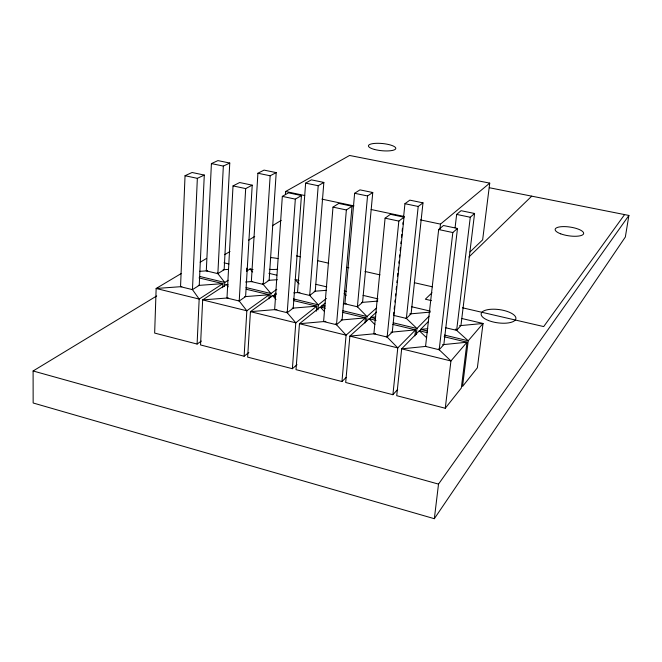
<?xml version="1.0" encoding="UTF-8"?>
<svg xmlns="http://www.w3.org/2000/svg" width="662" height="662" viewBox="0 0 662 662"><rect width="100%" height="100%" fill="white"/><g stroke="black" fill="none" stroke-linecap="round" stroke-linejoin="round"><path stroke-width="0.99" d="M185.037 175.728L180.544 286.712L192.468 289.617L199.237 285.355L204.285 175.066L192.071 172.492L185.037 175.728L197.35 178.343L204.285 175.066M192.468 289.617L197.35 178.343M181.09 273.605L156.149 288.475L154.651 333.077L197.102 344.058L199.171 299.058L192.17 289.203M211.41 163.597L206.296 270.882L217.864 273.638L224.153 269.682L229.764 163.042L217.922 160.601L211.41 163.597L223.342 166.071L229.764 163.042M217.864 273.638L223.342 166.071M222.705 287.705L222.92 283.642L199.014 277.908M224.534 286.505L224.749 282.459L217.318 272.934M233.024 185.906L226.983 298.024L239.222 301.011L245.61 296.584L252.214 185.17L239.661 182.53L233.024 185.906L245.676 188.596L252.214 185.17M239.222 301.011L245.676 188.596M246.603 271.246L246.785 268.151M228.307 284.933L226.305 284.453L202.663 299.911L200.545 344.952L244.121 356.222L246.835 310.776L238.75 300.407M257.907 173.237L251.345 281.582L263.203 284.403L269.136 280.299L276.203 172.608L264.047 170.109L257.907 173.237L270.162 175.778L276.203 172.608M263.203 284.403L270.162 175.778M268.946 298.852L269.219 294.755L246.264 289.244M270.667 297.61L270.94 293.523L262.458 283.526M274.267 296.394L274.407 294.35L276.062 293.158M282.326 196.366L274.647 309.642L287.217 312.712L293.216 308.103L301.433 195.555L288.549 192.832L282.326 196.366L295.326 199.13L301.433 195.555M285.405 194.545L285.612 191.5L349.586 155.462L489.731 183.117L482.648 239.826L469.97 251.982M287.217 312.712L295.326 199.13M305.629 183.126L297.536 292.554L309.7 295.451L315.261 291.181L323.85 182.431L311.38 179.857L305.629 183.126L318.207 185.732L323.85 182.431M275.698 296.311L272.694 295.591L250.418 311.653L247.654 357.132L292.389 368.709L295.79 322.816L286.547 311.926M309.7 295.451L318.207 185.732M316.32 311.214L316.726 306.158L293.705 300.631M317.925 309.915L318.331 304.876L326.416 298.446M321.732 307.747L321.889 305.728L325.108 303.146M332.994 207.123L323.602 321.575L336.511 324.719L342.08 319.936L352.018 206.221L338.77 203.424L332.994 207.123L346.367 209.953L352.018 206.221M336.511 324.719L346.367 209.953M354.625 193.279L344.927 303.817L357.406 306.779L362.569 302.352L372.764 192.501L359.963 189.87L354.625 193.279L367.542 195.96L372.764 192.501M325.315 308.219L320.292 307.011L299.464 323.718L296.013 369.644L341.964 381.535L346.085 335.179L365.49 317.859L342.386 312.315M357.406 306.779L367.542 195.96M365.002 322.965L365.49 317.859L341.112 320.019M366.5 321.616L366.98 316.527L376.703 307.838M370.439 319.44L370.629 317.404L376.579 312.042M385.094 218.17L373.881 333.83L387.146 337.066L392.276 332.084L404.019 217.186L390.398 214.314L385.094 218.17L398.838 221.091L404.019 217.186M387.146 337.066L398.838 221.091M393.865 312.29L393.551 315.369L406.369 318.414L411.11 313.805L422.985 202.853L409.836 200.139L404.945 203.706L403.481 218.046M394.18 309.22L394.494 306.15M394.908 302.046L395.123 300.002M395.537 295.906L395.744 293.854M396.166 289.757L396.48 286.679M396.894 282.583L397.109 280.539M397.523 276.443L397.837 273.365M398.152 270.295L398.466 267.216M398.88 263.12L399.095 261.076M399.509 256.972L399.716 254.928M400.138 250.832L400.452 247.753M400.866 243.657L401.081 241.613M401.495 237.509L401.809 234.439M402.124 231.369L402.438 228.291M402.852 224.195L403.067 222.151M376.057 320.391L369.148 318.736L349.867 336.114L345.688 382.495L392.905 394.709L397.779 347.898L415.554 329.875L392.847 324.421M406.369 318.414L418.21 206.461L422.985 202.853M414.9 335.924L415.554 329.875L390.919 332.216M416.266 334.525L416.928 328.493L429.067 316.179M420.453 331.397L420.676 329.386L428.479 321.401M438.674 229.54L425.558 346.425L439.187 349.743L443.846 344.571L457.483 228.456L443.474 225.502L438.674 229.54L452.816 232.544L457.483 228.456M439.924 229.201L440.495 224.12L489.731 183.117M439.187 349.743L452.816 232.544M455.084 227.753L456.648 214.422L461.066 210.698L474.58 213.478L460.934 325.563L456.631 330.346L445.352 327.673M427.263 332.68L419.319 330.777L401.668 348.849L396.728 395.702L445.261 408.255L450.938 360.964L466.991 342.221L444.144 336.735M456.631 330.346L470.277 217.244L474.58 213.478M156.712 295.947L33.1 370.977L33.15 402.984L434.338 518.702L438.517 484.112L628.9 215.448L489.334 187.735M628.9 215.448L625.342 237.004L434.338 518.702M624.589 214.587L543.701 326.581L462.457 307.789M445.261 408.255L461.306 388.023L466.991 342.221L442.497 344.703M392.905 394.709L397.672 389.463M431.996 292.761L425.352 299.207L431.367 300.598M468.936 256.98L531.735 196.151M341.964 381.535L346.251 377.365M292.389 368.709L297.006 364.696M244.121 356.222L248.871 352.498M276.749 289.36L270.94 293.523L246.049 287.556M197.102 344.058L201.306 341.071M246.694 271.13L250.07 268.921L253.041 269.616M228.142 280.258L224.749 282.459L199.907 276.501M224.699 254.68L229.995 251.461M248.54 240.207L254.721 236.458M272.38 225.734L281.209 220.38M200.172 262.226L206.18 258.643M426.163 346.367L401.668 348.849L450.938 360.964L438.434 349.031M375.528 333.673L349.867 336.114L397.779 347.898L386.327 336.23M427.834 328.708L420.676 329.386L427.611 331.05M459.527 325.696L483.045 323.47L477.368 367.782L462.539 386.476L468.224 340.781L483.045 323.47L462.018 318.546M325.878 321.376L299.464 323.718L346.085 335.179L335.626 323.759M375.776 316.941L370.629 317.404L375.561 318.579M409.704 313.929L430.267 312.108M276.939 309.452L250.418 311.653L295.79 322.816L316.726 306.158L292.24 308.186M324.943 305.472L321.889 305.728L324.901 306.448M343.247 303.957L346.292 303.701M361.543 302.435L377.812 301.086M228.258 297.925L202.663 299.911L246.835 310.776L269.219 294.755L244.642 296.659M274.407 294.35L276.451 294.193M293.812 292.844L299.936 292.372M314.235 291.263L326.49 290.312M181.827 286.613L156.149 288.475L199.171 299.058L222.92 283.642L198.269 285.43M245.552 282.004L252.735 281.482M268.11 280.374L277.337 279.703M199.469 271.346L207.694 270.791M223.127 269.748L228.266 269.401M404.945 203.706L418.21 206.461M456.648 214.422L470.277 217.244M285.612 191.5L304.727 195.522M321.823 199.121L354.005 205.907M371.101 209.506L404.292 216.499M420.387 219.883L440.495 224.12M296.535 255.888L300.556 256.798M317.669 260.696L328.741 263.211M346.855 267.34L348.866 267.796M364.977 271.461L380.071 274.895M414.296 282.682L432.41 286.812M224.004 262.822L228.953 263.981M268.896 273.332L276.824 275.185M299.025 280.382L295.062 279.455L299.166 283.94M315.898 284.329L326.805 286.886M344.166 290.949L346.152 291.412M363.057 295.376L377.969 298.868M411.416 306.696L430.358 311.132M293.374 298.893L318.331 304.876L309.435 295.153M342.933 310.768L366.98 316.527L356.942 306.307M393.286 322.824L416.928 328.493L405.98 318.041M444.45 335.08L468.224 340.781L455.274 329.13M33.1 370.977L438.517 484.112M419.319 330.777L426.676 337.794M344.041 293.175L346.193 295.36M369.148 318.736L374.874 324.57M320.292 307.011L324.471 311.579M250.07 268.921L252.677 271.999M272.694 295.591L275.996 299.481M226.305 284.453L228.175 286.845M277.684 269.244A16.525 5.892 3.5 0 1 269.36 269.326M270.485 257.609A16.525 5.892 3.5 0 1 277.999 258.619M560.714 233.835A14.398 4.419 8.3 0 0 583.536 233.893A14.398 4.419 8.3 0 0 563.933 226.603A14.398 4.419 8.3 0 0 560.714 233.835M488.515 320.524A17.535 6.661 7.9 0 0 515.847 318.861A17.535 6.661 7.9 0 0 491.204 309.262A17.535 6.661 7.9 0 0 488.515 320.524M374.353 149.413A13.745 3.608 5.5 0 0 395.76 148.619A13.745 3.608 5.5 0 0 376.223 143.323A13.745 3.608 5.5 0 0 374.353 149.413"/></g></svg>
